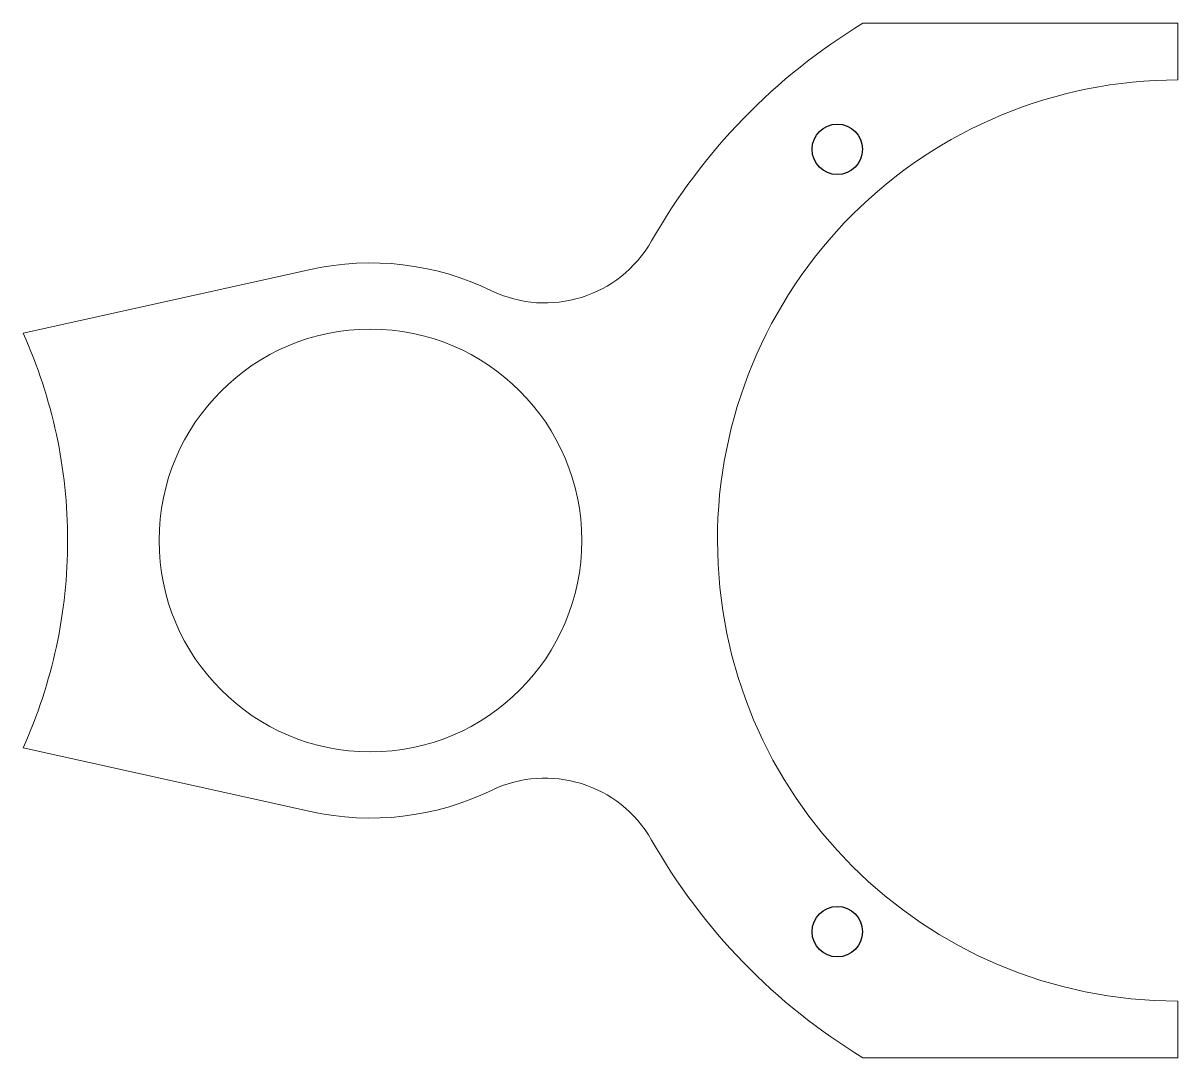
# Model space of a CAD drawing. Header units: millimetres. Extents: x -13.7 to 32.1, y -13.1 to 27.9.
import ezdxf

# ---------------------------------------------------------------- set-up
doc = ezdxf.new("R2010")
doc.units = ezdxf.units.MM
doc.header["$MEASUREMENT"] = 0

msp = doc.modelspace()

# ---------------------------------------------------------------- linework, layer by layer
at = {"color": 1, "lineweight": 0}
msp.add_lwpolyline([(13.842, 7.397, -0.414214), (32.092, 25.647), (32.092, 27.897), (19.612, 27.897, 0.127339), (11.232, 19.267, -0.394984), (4.889, 17.296, 0.168875), (-2.287, 18.137), (-13.674, 15.615, -0.106253), (-11.908, 7.397, -0.106253), (-13.674, -0.82), (-2.287, -3.342, 0.168875), (4.889, -2.502, -0.394984), (11.232, -4.472, 0.127339), (19.612, -13.103), (32.092, -13.103), (32.092, -10.853, -0.414211)], format="xyb", close=True, dxfattribs=at)
at = {"color": 1, "linetype": 'Continuous'}
for centre in [(18.592, 22.897), (18.592, -8.103)]:
    msp.add_circle(centre, 1, dxfattribs=at)
at = {"color": 1, "lineweight": 0}
msp.add_circle((0.092, 7.397), 8.375, dxfattribs=at)

doc.saveas('drawing.dxf')
